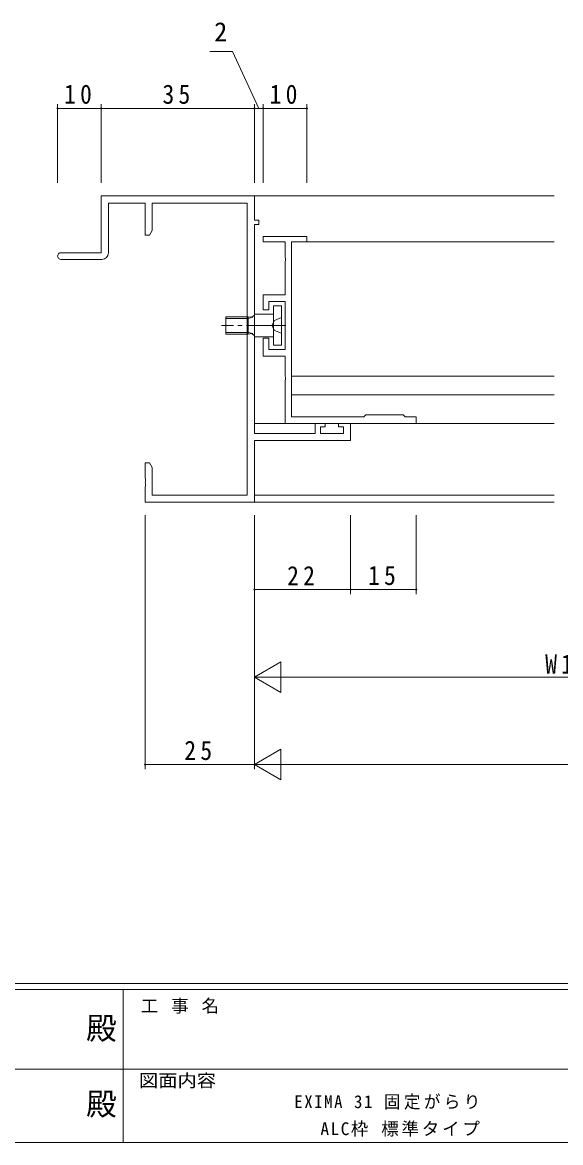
# Model space of a CAD drawing. Units: millimetres on the paper. Extents: x -420 to 373, y -297 to 267.
# Drawn here: x -55.7 to 67.3, y -297 to -40.9 of the extents above; entities that cross this region are included whole.
import ezdxf
from ezdxf.enums import TextEntityAlignment as Align

# ---------------------------------------------------------------- set-up
doc = ezdxf.new("R2010")
doc.units = ezdxf.units.MM
doc.linetypes.add('CHAIN2', pattern=[12, 9, -1, 1, -1])
doc.linetypes.add('DASHED3', pattern=[4, 3, -1])
for name, color, linetype, lineweight in [('0-1_YKK_ZWAK', 7, 'Continuous', 9), ('0-3_YKK_11', 7, 'Continuous', 9), ('0-4_YKK_12', 2, 'Continuous', 9), ('0-5_YKK_D', 6, 'Continuous', 9), ('0-7_YKK_13', 4, 'Continuous', 9)]:
    doc.layers.add(name, color=color, linetype=linetype, lineweight=lineweight)
doc.layers.add('0-2_USER1', color=3, linetype='Continuous')
doc.styles.add('ＭＳ ゴシック', font='')
doc.styles.get('ＭＳ ゴシック').set_extended_font_data('MS Gothic')

msp = doc.modelspace()

# ---------------------------------------------------------------- linework, layer by layer
at = {"layer": '0-1_YKK_ZWAK'}
for p, q in [((352.3, -260.6), (-417.7, -260.6)), ((314.5, -262), (-417.7, -262)), ((-32.7, -262), (-32.7, -297)), ((-160.1, -280.199), (-31.3, -280.199)), ((-31.3, -280.199), (97.5, -280.199)), ((-417.7, -297), (314.5, -297))]:
    msp.add_line(p, q, dxfattribs=at)
at = {"layer": '0-3_YKK_11'}
for p, q in [((-37.7, -80.6), (-2.7, -80.6)), ((-37.7, -93.6), (-37.7, -80.6)), ((-2.7, -80.6), (-2.7, -86.1)), ((-36.07, -82.23), (-36.07, -93.6)), ((-27.7, -82.23), (-36.07, -82.23)), ((-27.7, -89.6), (-27.7, -82.23)), ((-26.07, -82.23), (-26.07, -88.509)), ((-4.33, -82.23), (-26.07, -82.23)), ((-4.33, -148.97), (-4.33, -82.23)), ((-2.7, -86.1), (-1.7, -86.1)), ((-1.7, -86.1), (-1.7, -87.1)), ((-26.7, -89.6), (-27.7, -89.6)), ((-26.07, -88.509), (-26.7, -89.6)), ((-2.7, -87.1), (-2.7, -134.87)), ((-1.7, -87.1), (-2.7, -87.1)), ((-0.7, -89.9), (9.3, -89.9)), ((-0.7, -91.1), (-0.7, -89.9)), ((4.3, -91.1), (-0.7, -91.1)), ((4.3, -94.642), (4.3, -91.1)), ((9.3, -91.1), (5.8, -91.1)), ((5.8, -91.1), (5.8, -131.1)), ((9.3, -89.9), (9.3, -91.1)), ((-46.95, -93.6), (-37.7, -93.6)), ((4.42, -94.825), (4.3, -94.642)), ((-37.57, -95.1), (-46.95, -95.1)), ((4.3, -95.558), (4.42, -95.375)), ((4.3, -103.2), (4.3, -95.558)), ((4.42, -95.375), (4.42, -94.825)), ((-0.7, -103.2), (4.3, -103.2)), ((-0.7, -106.6), (-0.7, -103.2)), ((0.6, -104.7), (0.6, -106.6)), ((4.3, -104.7), (0.6, -104.7)), ((4.3, -115.7), (4.3, -104.7)), ((0.6, -106.6), (-0.7, -106.6)), ((-0.7, -113.1), (0.6, -113.1)), ((-0.7, -117.2), (-0.7, -113.1)), ((0.6, -113.1), (0.6, -115.7)), ((4.3, -117.2), (-0.7, -117.2)), ((0.6, -115.7), (4.3, -115.7)), ((4.3, -121.842), (4.3, -117.2)), ((4.42, -122.025), (4.3, -121.842)), ((4.3, -122.758), (4.42, -122.575)), ((4.3, -132.6), (4.3, -122.758)), ((4.42, -122.575), (4.42, -122.025)), ((34.3, -132.6), (4.3, -132.6)), ((5.8, -131.1), (22.3, -131.1)), ((11.2, -132.6), (13.5, -132.6)), ((11.2, -134.87), (11.2, -132.6)), ((13.5, -132.6), (13.5, -133.4)), ((16.5, -132.6), (19.3, -132.6)), ((16.5, -133.4), (16.5, -132.6)), ((19.3, -132.6), (19.3, -136.5)), ((22.3, -131.1), (22.8, -130.6)), ((22.8, -130.6), (31.3, -130.6)), ((31.3, -130.6), (31.8, -131.1)), ((31.8, -131.1), (34.3, -131.1)), ((34.3, -131.1), (34.3, -132.6)), ((-2.7, -134.87), (11.2, -134.87)), ((12.4, -133.4), (12.4, -134.87)), ((13.5, -133.4), (12.4, -133.4)), ((12.4, -134.87), (17.67, -134.87)), ((17.67, -133.4), (16.5, -133.4)), ((17.67, -134.87), (17.67, -133.4)), ((-2.7, -136.5), (-2.7, -150.6)), ((19.3, -136.5), (-2.7, -136.5)), ((-27.7, -141.6), (-26.7, -141.6)), ((-27.7, -145.142), (-27.7, -141.6)), ((-26.7, -141.6), (-26.07, -142.691)), ((-26.07, -142.691), (-26.07, -148.97)), ((-27.58, -145.325), (-27.7, -145.142)), ((-27.7, -146.058), (-27.58, -145.875)), ((-27.58, -145.875), (-27.58, -145.325)), ((-27.7, -146.142), (-27.7, -146.058)), ((-27.58, -146.325), (-27.7, -146.142)), ((-27.7, -147.058), (-27.58, -146.875)), ((-27.7, -150.6), (-27.7, -147.058)), ((-27.58, -146.875), (-27.58, -146.325)), ((-2.7, -150.6), (-27.7, -150.6)), ((-26.07, -148.97), (-4.33, -148.97))]:
    msp.add_line(p, q, dxfattribs=at)
for centre, radius, start, end in [((-46.95, -94.35), 0.75, 89.99998, 270), ((-37.57, -93.6), 1.5, 270, 359.99998)]:
    msp.add_arc(centre, radius, start, end, dxfattribs=at)
at = {"layer": '0-4_YKK_12'}
for p, q in [((65.8, -80.6), (-3, -80.6)), ((5.8, -91.1), (65.8, -91.1)), ((9.3, -91.1), (65.8, -91.1)), ((5.8, -121.8), (65.8, -121.8)), ((9.3, -121.8), (65.8, -121.8)), ((5.8, -126.1), (65.8, -126.1)), ((9.3, -126.1), (65.8, -126.1)), ((-2.7, -132.6), (65.8, -132.6)), ((-3, -150.6), (65.8, -150.6)), ((-2.7, -148.97), (65.8, -148.97))]:
    msp.add_line(p, q, dxfattribs=at)
at = {"layer": '0-5_YKK_D'}
for p, q in [((-7.7, -47.598), (-12.9, -47.598)), ((-1.7, -60.6), (-7.7, -47.598)), ((-47.7, -77.6), (-47.7, -59.6)), ((-37.7, -60.6), (-47.7, -60.6)), ((-37.7, -77.6), (-37.7, -59.6)), ((-37.7, -77.6), (-37.7, -59.6)), ((-2.7, -60.6), (-37.7, -60.6)), ((-2.7, -77.6), (-2.7, -59.6)), ((-2.7, -77.6), (-2.7, -59.6)), ((-0.7, -60.6), (-2.7, -60.6)), ((-0.7, -77.6), (-0.7, -59.6)), ((-0.7, -77.6), (-0.7, -59.6)), ((-0.7, -60.6), (9.3, -60.6)), ((9.3, -77.6), (9.3, -59.6)), ((-27.7, -153.6), (-27.7, -211.6)), ((-2.7, -153.6), (-2.7, -191.6)), ((-2.7, -153.6), (-2.7, -171.6)), ((-2.7, -153.6), (-2.7, -211.6)), ((-2.7, -153.6), (-2.7, -211.6)), ((19.3, -153.6), (19.3, -171.6)), ((19.3, -153.6), (19.3, -171.6)), ((34.3, -153.6), (34.3, -171.6)), ((-2.7, -170.6), (19.3, -170.6)), ((19.3, -170.6), (34.3, -170.6)), ((-2.7, -190.6), (3.362, -187.1)), ((3.362, -194.1), (3.362, -187.1)), ((-2.7, -190.6), (9.424, -190.6)), ((-2.7, -190.6), (3.362, -194.1)), ((130.3, -190.6), (4.3, -190.6)), ((-2.7, -210.6), (3.362, -207.1)), ((3.362, -214.1), (3.362, -207.1)), ((-27.7, -210.6), (-2.7, -210.6)), ((-2.7, -210.6), (9.424, -210.6)), ((-2.7, -210.6), (3.362, -214.1)), ((4.3, -210.6), (290.3, -210.6))]:
    msp.add_line(p, q, dxfattribs=at)
for centre, start, end in [((-47.7, -60.6), 0, 180), ((-47.7, -60.6), 180, 0), ((-37.7, -60.6), 0, 180), ((-37.7, -60.6), 0, 180), ((-37.7, -60.6), 180, 0), ((-37.7, -60.6), 180, 0), ((-2.7, -60.6), 0, 180), ((-2.7, -60.6), 0, 180), ((-2.7, -60.6), 180, 0), ((-2.7, -60.6), 180, 0), ((-0.7, -60.6), 0, 180), ((-0.7, -60.6), 0, 180), ((-0.7, -60.6), 180, 0), ((-0.7, -60.6), 180, 0), ((9.3, -60.6), 0, 180), ((9.3, -60.6), 180, 0), ((-2.7, -170.6), 0, 180), ((-2.7, -170.6), 180, 0), ((19.3, -170.6), 0, 180), ((19.3, -170.6), 0, 180), ((19.3, -170.6), 180, 0), ((19.3, -170.6), 180, 0), ((34.3, -170.6), 0, 180), ((34.3, -170.6), 180, 0), ((-27.7, -210.6), 0, 180), ((-27.7, -210.6), 180, 0)]:
    msp.add_arc(centre, 0.106, start, end, dxfattribs=at)
at = {"layer": '0-7_YKK_13'}
for p, q in [((3.5, -105.7), (1.7, -105.7)), ((1.7, -105.7), (1.7, -114.7)), ((3.5, -114.7), (3.5, -105.7)), ((-9.2, -108.2), (-4.1, -108.2)), ((-9.2, -112.2), (-9.2, -108.2)), ((-9.2, -108.579), (-4.1, -108.579)), ((-4.1, -108.2), (-4.1, -112.2)), ((-4.1, -108.579), (-3.085, -108.339)), ((-2.7, -107.6), (1.7, -107.6)), ((-2.7, -112.8), (-2.7, -107.6)), ((-9.2, -111.821), (-4.1, -111.821)), ((-4.1, -112.2), (-9.2, -112.2)), ((-4.1, -111.821), (-3.085, -112.061)), ((-3.288, -112.055), (-4.1, -112.2)), ((-2.7, -112.548), (-3.288, -112.055)), ((1.7, -112.8), (-2.7, -112.8)), ((1.7, -114.7), (3.5, -114.7))]:
    msp.add_line(p, q, dxfattribs=at)
at = {"layer": '0-7_YKK_13', "linetype": 'DASHED3'}
for p, q in [((1.266, -110.2), (1.875, -109.055)), ((1.875, -109.055), (3.5, -108.4)), ((1.875, -111.345), (1.266, -110.2)), ((3.5, -112), (1.875, -111.345))]:
    msp.add_line(p, q, dxfattribs=at)
at = {"layer": '0-7_YKK_13', "linetype": 'CHAIN2'}
msp.add_line((4.5, -110.2), (-10.2, -110.2), dxfattribs=at)
at = {"layer": '0-7_YKK_13'}
msp.add_lwpolyline([(-2.7, -107.852), (-3.288, -108.345), (-4.1, -108.2)], dxfattribs=at)

# ---------------------------------------------------------------- texts
at = {"layer": '0-1_YKK_ZWAK', "color": 2, "style": 'ＭＳ ゴシック'}
for p in [(-41.182, -274.956), (-41.182, -292.278)]:
    msp.add_text('殿', height=5.132, dxfattribs=at).set_placement(p, align=Align.BOTTOM_LEFT)
at = {"layer": '0-1_YKK_ZWAK', "style": 'ＭＳ ゴシック', "width": 1.1}
msp.add_text('図面内容', height=2.933, dxfattribs=at).set_placement((-29.083, -285.148), align=Align.BOTTOM_LEFT)
at = {"layer": '0-1_YKK_ZWAK', "insert": (-28.688, -267.533), "char_height": 2.933, "attachment_point": 7, "style": 'ＭＳ ゴシック'}
msp.add_mtext('\\T1.16;工\\~事\\~名', dxfattribs=at)
at = {"layer": '0-2_USER1', "color": 7, "char_height": 2.933, "attachment_point": 7, "style": 'ＭＳ ゴシック'}
for s, insert in [('\\T1.2;\\W0.95;EXIMA\\~31\\~固定がらり', (6.437, -289.449)), ('\\T1.16;ALC枠\\~標準タイプ', (12.387, -295.625))]:
    msp.add_mtext(s, dxfattribs=dict(at, insert=insert))
at = {"layer": '0-5_YKK_D', "color": 3, "style": 'ＭＳ ゴシック'}
msp.add_text('2', height=4.399, dxfattribs=at).set_placement((-11.9, -46.598), align=Align.BOTTOM_LEFT)
at = {"layer": '0-5_YKK_D', "color": 3, "char_height": 4.399, "attachment_point": 7, "style": 'ＭＳ ゴシック'}
for s, insert in [('\\T1.36;\\W0.9;10', (-46.22, -59.6)), ('\\T1.36;\\W0.9;35', (-23.72, -59.6)), ('\\T1.36;\\W0.9;10', (0.78, -59.6)), ('\\T1.36;\\W0.9;22', (4.78, -169.6)), ('\\T1.36;\\W0.9;15', (23.28, -169.6)), ('\\T1.36;\\W0.9;W1', (63.78, -189.8)), ('\\T1.36;\\W0.9;25', (-18.72, -209.6))]:
    msp.add_mtext(s, dxfattribs=dict(at, insert=insert))

doc.saveas('drawing.dxf')
